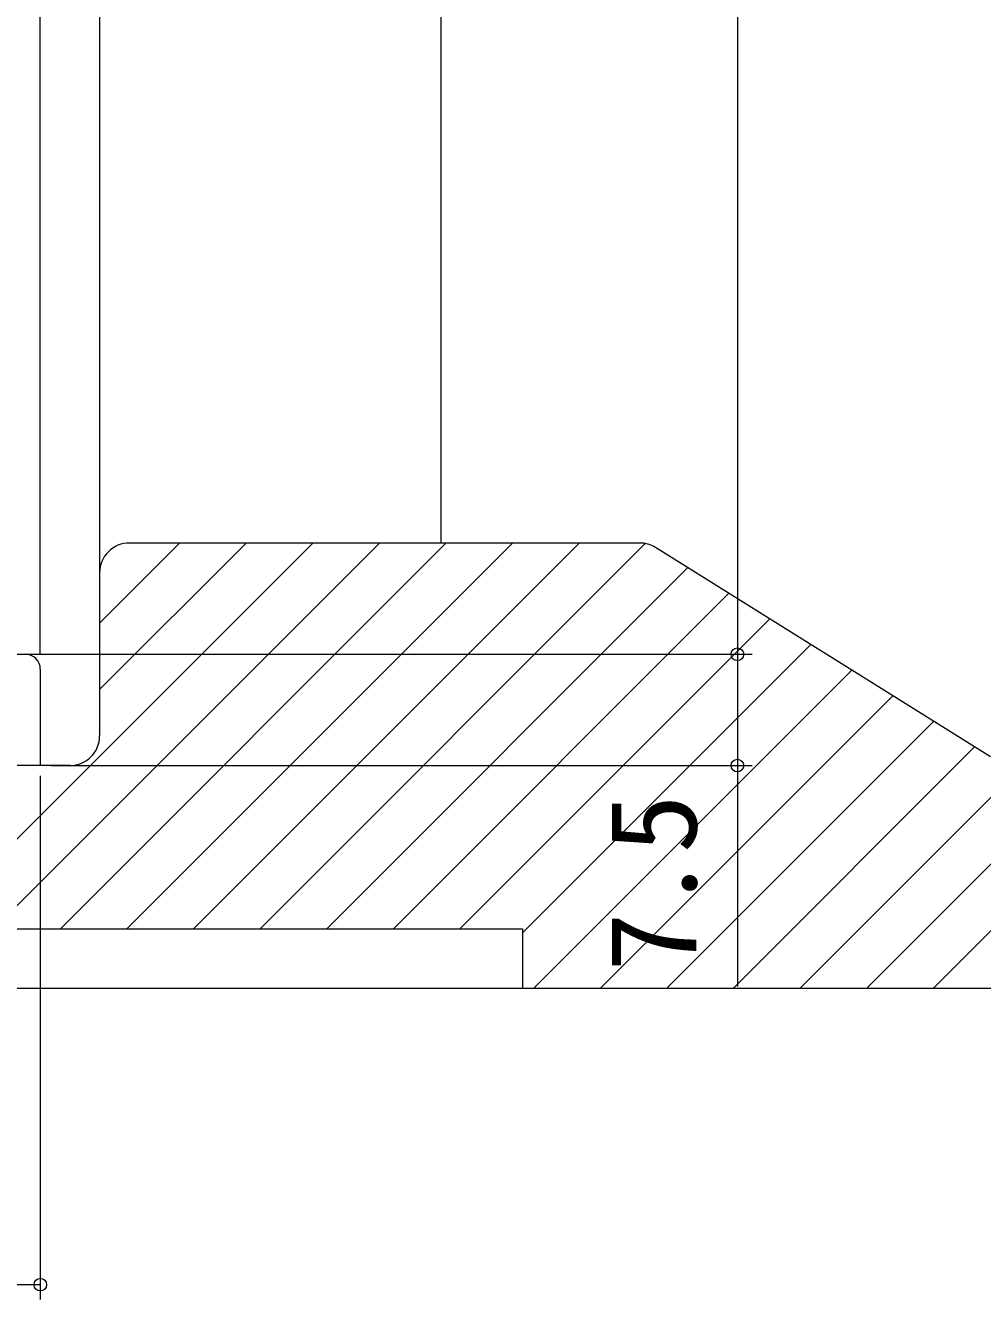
# Model space of a CAD drawing. Units: millimetres, scale not verified. Extents: x -1188 to -194, y -840 to 760.
# Drawn here: x -1059.8 to -995.3, y -52.5 to 33.4 of the extents above; entities that cross this region are included whole.
import ezdxf
from ezdxf.enums import TextEntityAlignment as Align

# ---------------------------------------------------------------- set-up
doc = ezdxf.new("R2010")
doc.units = ezdxf.units.MM
doc.header["$LTSCALE"] = 4
for name, color, linetype, lineweight in [('0-3_YKK_D', 6, 'Continuous', 9), ('0-4_YKK_11', 7, 'Continuous', 9), ('0-5_YKK_12', 2, 'Continuous', 9), ('0-8_YSS_K', 3, 'Continuous', 9)]:
    doc.layers.add(name, color=color, linetype=linetype, lineweight=lineweight)
doc.styles.add('ＭＳ ゴシック', font='')
doc.styles.get('ＭＳ ゴシック').set_extended_font_data('MS Gothic')

msp = doc.modelspace()

# ---------------------------------------------------------------- linework, layer by layer
at = {"layer": '0-3_YKK_D'}
for p, q in [((-1011.809, 437.982), (-1011.809, -9.018)), ((-1058.811, -9.018), (-1010.809, -9.018)), ((-1058.811, -9.018), (-1010.809, -9.018)), ((-1011.809, -9.018), (-1011.809, -16.518)), ((-1058.111, -16.518), (-1010.809, -16.518)), ((-1011.809, -16.518), (-1011.809, -31.418)), ((-1058.811, -17.218), (-1058.811, -52.518)), ((-1058.811, -51.518), (-1093.311, -51.518))]:
    msp.add_line(p, q, dxfattribs=at)
for centre in [(-1011.809, -9.018), (-1011.809, -9.018), (-1011.809, -16.518), (-1058.811, -51.518)]:
    msp.add_circle(centre, 0.425, dxfattribs=at)
at = {"layer": '0-4_YKK_11'}
for p, q in [((-1058.811, -10.018), (-1058.811, -16.518)), ((-1058.811, -16.518), (-1059.811, -16.518))]:
    msp.add_line(p, q, dxfattribs=at)
msp.add_arc((-1059.811, -10.018), 1, 0, 89.99998, dxfattribs=at)
at = {"layer": '0-5_YKK_12'}
for p, q in [((-1058.812, -9.018), (-1058.812, 304.818)), ((-1064.812, -9.018), (-1058.812, -9.018))]:
    msp.add_line(p, q, dxfattribs=at)
at = {"layer": '0-8_YSS_K'}
for p, q in [((-1054.811, 304.818), (-1054.809, -3.518)), ((-1031.809, 304.818), (-1031.809, -1.518)), ((-1070.437, -31.518), (-1040.437, -1.518)), ((-1061.947, -27.518), (-1035.947, -1.518)), ((-1057.457, -27.518), (-1031.457, -1.518)), ((-1054.809, -11.4), (-1044.927, -1.518)), ((-1054.809, -6.91), (-1049.417, -1.518)), ((-1052.967, -27.518), (-1026.967, -1.518)), ((-1018.382, -1.518), (-1052.809, -1.518)), ((-1048.477, -27.518), (-1022.477, -1.518)), ((-1043.987, -27.518), (-1018.02, -1.551)), ((-994.749, -15.931), (-1017.322, -1.822)), ((-1039.496, -27.518), (-1015.155, -3.177)), ((-1054.809, -3.518), (-1054.809, -14.518)), ((-1035.006, -27.518), (-1012.392, -4.904)), ((-1030.516, -27.518), (-1009.629, -6.631)), ((-1026.309, -27.801), (-1006.866, -8.358)), ((-1025.536, -31.518), (-1004.102, -10.085)), ((-1021.046, -31.518), (-1001.339, -11.812)), ((-1016.556, -31.518), (-998.576, -13.539)), ((-1012.066, -31.518), (-995.813, -15.266)), ((-1056.809, -16.518), (-1096.809, -16.518)), ((-1007.575, -31.518), (-993.809, -17.752)), ((-1003.085, -31.518), (-993.809, -22.242)), ((-998.595, -31.518), (-993.809, -26.732)), ((-1066.309, -27.518), (-1026.309, -27.518)), ((-1026.309, -27.518), (-1026.309, -31.518)), ((-1139.548, -31.518), (-942.259, -31.518)), ((-1026.309, -31.518), (-993.809, -31.518))]:
    msp.add_line(p, q, dxfattribs=at)
for centre, start, end in [((-1052.809, -3.518), 89.99997, 180.00002), ((-1018.382, -3.518), 57.99461, 89.99997), ((-1056.809, -14.518), 270, 359.99997)]:
    msp.add_arc(centre, 2, start, end, dxfattribs=at)

# ---------------------------------------------------------------- texts
at = {"layer": '0-3_YKK_D', "color": 4, "style": 'ＭＳ ゴシック'}
msp.add_text('7.5', height=5.865, rotation=90, dxfattribs=at).set_placement((-1012.809, -30.418), align=Align.BOTTOM_LEFT)

doc.saveas('drawing.dxf')
